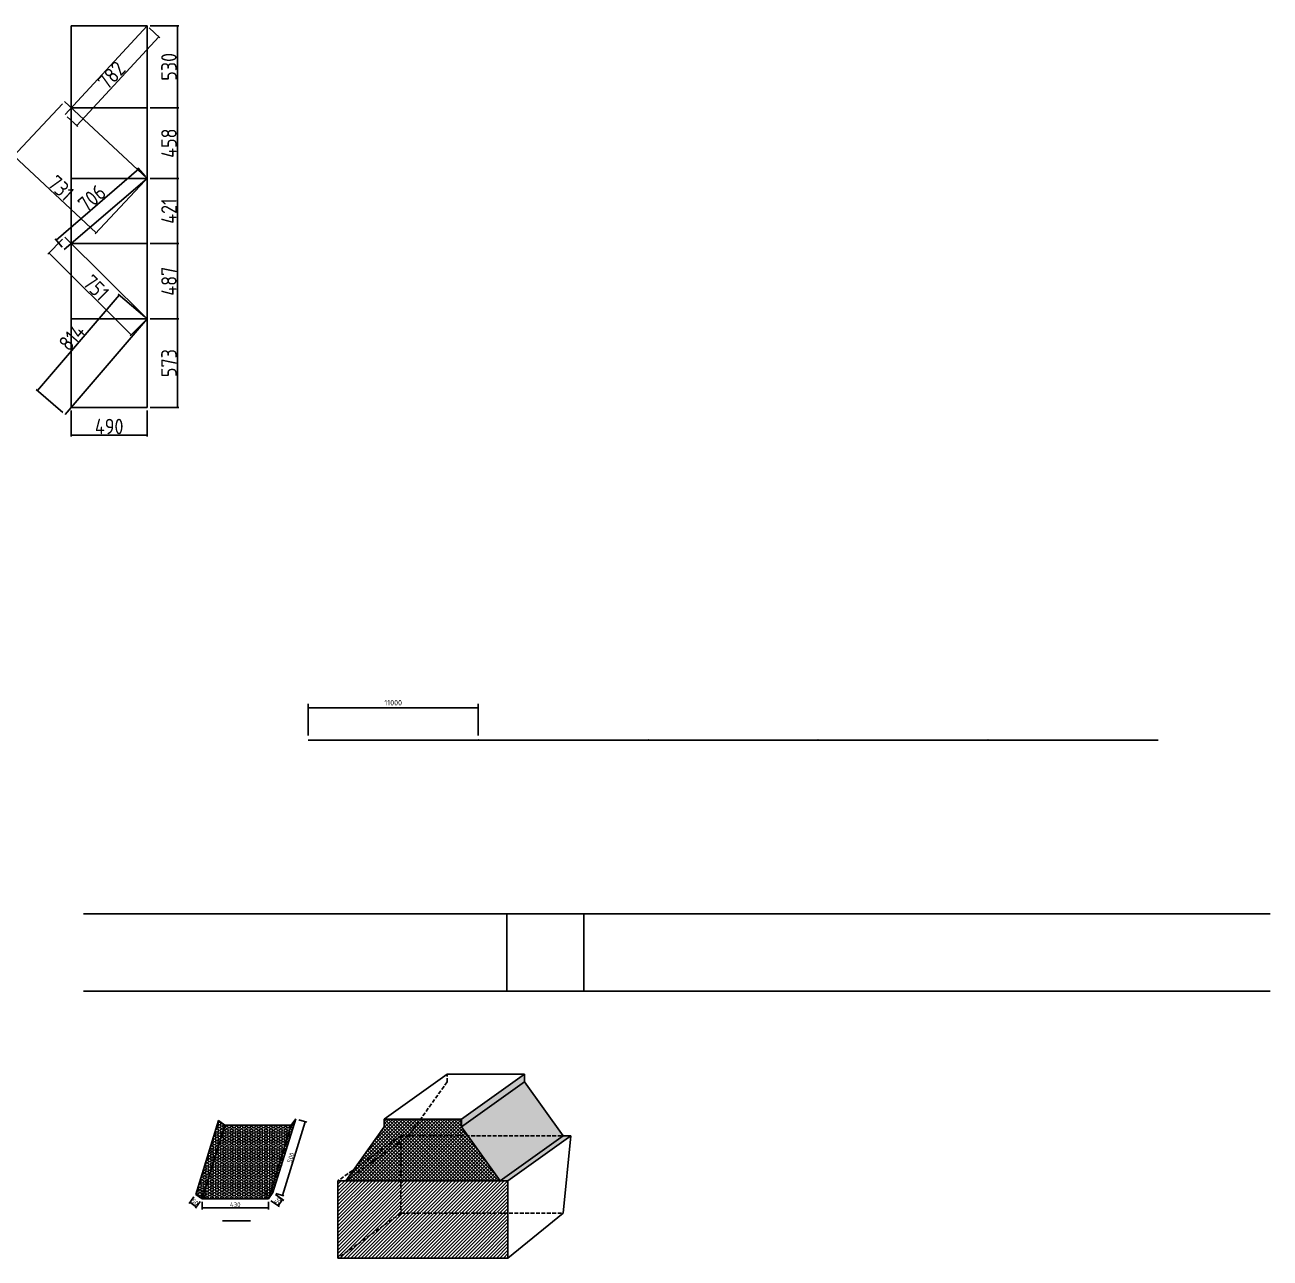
# Model space of a CAD drawing. Extents: x -196983 to 471790, y -783661 to 190401.
# Drawn here: x 259788 to 340372, y -297454 to -217638 of the extents above; entities that cross this region are included whole.
import ezdxf

# ---------------------------------------------------------------- set-up
doc = ezdxf.new("R2010")
doc.units = 0
doc.header["$LTSCALE"] = 1000
doc.header["$MEASUREMENT"] = 0
doc.linetypes.add('DASH', pattern=[0.35, 0.25, -0.1])
doc.layers.add('AXIS', color=3, linetype='Continuous')
doc.styles.get("Standard").update_dxf_attribs({"font": 'gbenor.shx', "bigfont": 'gbcbig.shx'})
doc.dimstyles.get("Standard").update_dxf_attribs({"dimscale": 100, "dimtxt": 3.5, "dimasz": 1, "dimexe": 2.5, "dimexo": 3, "dimgap": 1.5, "dimtad": 1, "dimdec": 0, "dimzin": 0, "dimdsep": 46, "dimtxsty": 'Standard', "dimblk": 'ARCHTICK', "dimcen": 0.09, "dimadec": 0, "dimazin": 0, "dimtfac": 1, "dimtdec": 0, "dimtix": 1, "dimtmove": 2, "dimatfit": 3, "dimfxl": 1, "dimtolj": 1, "dimtzin": 0, "dimarcsym": 0})
pattern_1 = [(0, (0, 0), (0, 137.4815), [79.375, -79.375]), (60, (0, 0), (-119.06247, 68.74075), [79.375, -79.375]), (120, (39.69, 68.74), (-119.06247, -68.74075), [79.375, -79.375])]

# ---------------------------------------------------------------- blocks, each defined once
blk = doc.blocks.new('_ArchTick')
at = {"color": 0, "linetype": 'ByBlock', "const_width": 0.4}
blk.add_lwpolyline([(-0.5, -0.5), (0.5, 0.5)], dxfattribs=at)
blk = doc.blocks.new('*D1544')
at = {"color": 0, "lineweight": -2}
for p, q in [((278124, -263627), (278124, -261584)), ((278124, -261834), (289124, -261834)), ((289124, -263627), (289124, -261584))]:
    blk.add_line(p, q, dxfattribs=at)
at = {"layer": 'Defpoints', "color": 0}
for p in [(289124, -261834), (278124, -263927), (289124, -263927)]:
    blk.add_point(p, dxfattribs=at)
at = {"color": 0, "lineweight": -2, "xscale": 100, "yscale": 100, "zscale": 100, "rotation": 180}
blk.add_blockref('_ArchTick', (278124, -261834), dxfattribs=at)
at = {"color": 0, "lineweight": -2, "xscale": 100, "yscale": 100, "zscale": 100}
blk.add_blockref('_ArchTick', (289124, -261834), dxfattribs=at)
at = {"color": 0, "insert": (283624, -261509), "char_height": 350, "attachment_point": 5}
blk.add_mtext('\\A1;11000', dxfattribs=at)
blk = doc.blocks.new('*D1558')
at = {"layer": 'AXIS', "color": 0, "lineweight": -2}
for p, q in [((275714, -293737), (276256, -294124)), ((276005, -293330), (276547, -293717)), ((276175, -294066), (276465, -293659))]:
    blk.add_line(p, q, dxfattribs=at)
at = {"layer": 'Defpoints', "color": 0}
for p in [(275842, -293213), (275551, -293620), (276465, -293659)]:
    blk.add_point(p, dxfattribs=at)
at = {"layer": 'AXIS', "color": 0, "lineweight": -2, "xscale": 100, "yscale": 100, "zscale": 100}
for p, rotation in [((276175, -294066), 234.4623222082869), ((276465, -293659), 54.46232220828686)]:
    blk.add_blockref('_ArchTick', p, dxfattribs=dict(at, rotation=rotation))
at = {"layer": 'AXIS', "color": 0, "insert": (276157, -293746), "char_height": 300, "attachment_point": 5, "rotation": 54.46232}
blk.add_mtext('\\A1;50', dxfattribs=at)
blk = doc.blocks.new('*D1559')
at = {"layer": 'AXIS', "color": 0, "lineweight": -2}
for p, q in [((271250, -293820), (271250, -294298)), ((275551, -293820), (275551, -294298)), ((271250, -294198), (275551, -294198))]:
    blk.add_line(p, q, dxfattribs=at)
at = {"layer": 'Defpoints', "color": 0}
for p in [(271250, -293620), (275551, -293620), (275551, -294198)]:
    blk.add_point(p, dxfattribs=at)
at = {"layer": 'AXIS', "color": 0, "lineweight": -2, "xscale": 100, "yscale": 100, "zscale": 100, "rotation": 180}
blk.add_blockref('_ArchTick', (271250, -294198), dxfattribs=at)
at = {"layer": 'AXIS', "color": 0, "lineweight": -2, "xscale": 100, "yscale": 100, "zscale": 100}
blk.add_blockref('_ArchTick', (275551, -294198), dxfattribs=at)
at = {"layer": 'AXIS', "color": 0, "insert": (273401, -293998), "char_height": 300, "attachment_point": 5}
blk.add_mtext('\\A1;430', dxfattribs=at)
blk = doc.blocks.new('*D1560')
at = {"layer": 'AXIS', "color": 0, "lineweight": -2}
for p, q in [((270727, -293492), (270415, -293929)), ((270880, -294138), (270474, -293847)), ((271134, -293783), (270822, -294219))]:
    blk.add_line(p, q, dxfattribs=at)
at = {"layer": 'Defpoints', "color": 0}
for p in [(270474, -293847), (270843, -293330), (271250, -293620)]:
    blk.add_point(p, dxfattribs=at)
at = {"layer": 'AXIS', "color": 0, "lineweight": -2, "xscale": 100, "yscale": 100, "zscale": 100}
for p, rotation in [((270474, -293847), 144.4623222080271), ((270880, -294138), 324.4623222080272)]:
    blk.add_blockref('_ArchTick', p, dxfattribs=dict(at, rotation=rotation))
at = {"layer": 'AXIS', "color": 0, "insert": (270793, -293830), "char_height": 300, "attachment_point": 5, "rotation": 324.46232}
blk.add_mtext('\\A1;50', dxfattribs=at)
blk = doc.blocks.new('*D1561')
at = {"layer": 'AXIS', "color": 0, "lineweight": -2}
blk.add_arc((271250, -293620), 223, 360, 144.46232, dxfattribs=at)
at = {"layer": 'Defpoints', "color": 0}
for p in [(270843, -293330), (271250, -293620), (271250, -293620), (271399, -293454), (275551, -293620)]:
    blk.add_point(p, dxfattribs=at)
at = {"layer": 'AXIS', "color": 0, "lineweight": -2, "xscale": 100, "yscale": 100, "zscale": 100}
for p, rotation in [((271069, -293491), 234.4623222080317), ((271473, -293620), 269.9999999999985)]:
    blk.add_blockref('_ArchTick', p, dxfattribs=dict(at, rotation=rotation))
at = {"layer": 'AXIS', "color": 0, "insert": (271379, -293217), "char_height": 300, "attachment_point": 5, "rotation": 342.23116}
blk.add_mtext('\\A1;144°', dxfattribs=at)
blk = doc.blocks.new('*D1562')
at = {"layer": 'AXIS', "color": 0, "lineweight": -2}
blk.add_arc((275551, -293620), 233, 54.46232, 180, dxfattribs=at)
at = {"layer": 'Defpoints', "color": 0}
for p in [(275842, -293213), (271250, -293620), (275526, -293388), (275551, -293620), (275551, -293620)]:
    blk.add_point(p, dxfattribs=at)
at = {"layer": 'AXIS', "color": 0, "lineweight": -2, "xscale": 100, "yscale": 100, "zscale": 100}
for p, rotation in [((275318, -293620), 269.9999999999991), ((275687, -293430), 324.462322208044)]:
    blk.add_blockref('_ArchTick', p, dxfattribs=dict(at, rotation=rotation))
at = {"layer": 'AXIS', "color": 0, "insert": (275353, -293235), "char_height": 300, "attachment_point": 5, "rotation": 27.23116}
blk.add_mtext('\\A1;126°', dxfattribs=at)
blk = doc.blocks.new('*D1569')
at = {"layer": 'AXIS', "color": 0, "lineweight": -2}
for p, q in [((276454, -293403), (277931, -288626)), ((277511, -288496), (278027, -288655)), ((276033, -293273), (276549, -293432))]:
    blk.add_line(p, q, dxfattribs=at)
at = {"layer": 'Defpoints', "color": 0}
for p in [(277320, -288437), (277931, -288626), (275842, -293213)]:
    blk.add_point(p, dxfattribs=at)
at = {"layer": 'AXIS', "color": 0, "lineweight": -2, "xscale": 100, "yscale": 100, "zscale": 100}
for p, rotation in [((277931, -288626), 72.81180261163712), ((276454, -293403), 252.8118026116371)]:
    blk.add_blockref('_ArchTick', p, dxfattribs=dict(at, rotation=rotation))
at = {"layer": 'AXIS', "color": 0, "insert": (277001, -290955), "char_height": 300, "attachment_point": 5, "rotation": 72.8118}
blk.add_mtext('\\A1;500', dxfattribs=at)
blk = doc.blocks.new('*D1651')
at = {"layer": 'AXIS', "color": 0, "lineweight": -2}
for p, q in [((262792, -242592), (262792, -244281)), ((267692, -242592), (267692, -244281)), ((262792, -244181), (267692, -244181))]:
    blk.add_line(p, q, dxfattribs=at)
at = {"layer": 'Defpoints', "color": 0}
for p in [(262792, -242392), (267692, -242392), (267692, -244181)]:
    blk.add_point(p, dxfattribs=at)
at = {"layer": 'AXIS', "color": 0, "lineweight": -2, "xscale": 100, "yscale": 100, "zscale": 100, "rotation": 180}
blk.add_blockref('_ArchTick', (262792, -244181), dxfattribs=at)
at = {"layer": 'AXIS', "color": 0, "lineweight": -2, "xscale": 100, "yscale": 100, "zscale": 100}
blk.add_blockref('_ArchTick', (267692, -244181), dxfattribs=at)
at = {"layer": 'AXIS', "color": 0, "insert": (265242, -243631), "char_height": 1000, "attachment_point": 5}
blk.add_mtext('\\A1;490', dxfattribs=at)
blk = doc.blocks.new('*D1652')
at = {"layer": 'AXIS', "color": 0, "lineweight": -2}
for p, q in [((267892, -236662), (269760, -236662)), ((269660, -242392), (269660, -236662)), ((267892, -242392), (269760, -242392))]:
    blk.add_line(p, q, dxfattribs=at)
at = {"layer": 'Defpoints', "color": 0}
for p in [(267692, -236662), (269660, -236662), (267692, -242392)]:
    blk.add_point(p, dxfattribs=at)
at = {"layer": 'AXIS', "color": 0, "lineweight": -2, "xscale": 100, "yscale": 100, "zscale": 100}
for p, rotation in [((269660, -236662), 90), ((269660, -242392), 270)]:
    blk.add_blockref('_ArchTick', p, dxfattribs=dict(at, rotation=rotation))
at = {"layer": 'AXIS', "color": 0, "insert": (269110, -239527), "char_height": 1000, "attachment_point": 5, "rotation": 90}
blk.add_mtext('\\A1;573', dxfattribs=at)
blk = doc.blocks.new('*D1653')
at = {"layer": 'AXIS', "color": 0, "lineweight": -2}
for p, q in [((267892, -231792), (269760, -231792)), ((269660, -236662), (269660, -231792)), ((267892, -236662), (269760, -236662))]:
    blk.add_line(p, q, dxfattribs=at)
at = {"layer": 'Defpoints', "color": 0}
for p in [(267692, -231792), (269660, -231792), (267692, -236662)]:
    blk.add_point(p, dxfattribs=at)
at = {"layer": 'AXIS', "color": 0, "lineweight": -2, "xscale": 100, "yscale": 100, "zscale": 100}
for p, rotation in [((269660, -231792), 90), ((269660, -236662), 270)]:
    blk.add_blockref('_ArchTick', p, dxfattribs=dict(at, rotation=rotation))
at = {"layer": 'AXIS', "color": 0, "insert": (269110, -234227), "char_height": 1000, "attachment_point": 5, "rotation": 90}
blk.add_mtext('\\A1;487', dxfattribs=at)
blk = doc.blocks.new('*D1654')
at = {"layer": 'AXIS', "color": 0, "lineweight": -2}
for p, q in [((267892, -227582), (269760, -227582)), ((269660, -231792), (269660, -227582)), ((267892, -231792), (269760, -231792))]:
    blk.add_line(p, q, dxfattribs=at)
at = {"layer": 'Defpoints', "color": 0}
for p in [(267692, -227582), (269660, -227582), (267692, -231792)]:
    blk.add_point(p, dxfattribs=at)
at = {"layer": 'AXIS', "color": 0, "lineweight": -2, "xscale": 100, "yscale": 100, "zscale": 100}
for p, rotation in [((269660, -227582), 90), ((269660, -231792), 270)]:
    blk.add_blockref('_ArchTick', p, dxfattribs=dict(at, rotation=rotation))
at = {"layer": 'AXIS', "color": 0, "insert": (269110, -229687), "char_height": 1000, "attachment_point": 5, "rotation": 90}
blk.add_mtext('\\A1;421', dxfattribs=at)
blk = doc.blocks.new('*D1655')
at = {"layer": 'AXIS', "color": 0, "lineweight": -2}
for p, q in [((267892, -223002), (269760, -223002)), ((269660, -227582), (269660, -223002)), ((267892, -227582), (269760, -227582))]:
    blk.add_line(p, q, dxfattribs=at)
at = {"layer": 'Defpoints', "color": 0}
for p in [(267692, -223002), (269660, -223002), (267692, -227582)]:
    blk.add_point(p, dxfattribs=at)
at = {"layer": 'AXIS', "color": 0, "lineweight": -2, "xscale": 100, "yscale": 100, "zscale": 100}
for p, rotation in [((269660, -223002), 90), ((269660, -227582), 270)]:
    blk.add_blockref('_ArchTick', p, dxfattribs=dict(at, rotation=rotation))
at = {"layer": 'AXIS', "color": 0, "insert": (269110, -225292), "char_height": 1000, "attachment_point": 5, "rotation": 90}
blk.add_mtext('\\A1;458', dxfattribs=at)
blk = doc.blocks.new('*D1645')
at = {"layer": 'AXIS', "color": 0, "lineweight": -2}
for p, q in [((267892, -217702), (269760, -217702)), ((269660, -223002), (269660, -217702)), ((267892, -223002), (269760, -223002))]:
    blk.add_line(p, q, dxfattribs=at)
at = {"layer": 'Defpoints', "color": 0}
for p in [(267692, -217702), (269660, -217702), (267692, -223002)]:
    blk.add_point(p, dxfattribs=at)
at = {"layer": 'AXIS', "color": 0, "lineweight": -2, "xscale": 100, "yscale": 100, "zscale": 100}
for p, rotation in [((269660, -217702), 90), ((269660, -223002), 270)]:
    blk.add_blockref('_ArchTick', p, dxfattribs=dict(at, rotation=rotation))
at = {"layer": 'AXIS', "color": 0, "insert": (269110, -220352), "char_height": 1000, "attachment_point": 5, "rotation": 90}
blk.add_mtext('\\A1;530', dxfattribs=at)
blk = doc.blocks.new('*D1646')
at = {"layer": 'AXIS', "color": 0, "lineweight": -2}
for p, q in [((267839, -217838), (268523, -218470)), ((263142, -224143), (268449, -218402)), ((262532, -223578), (263216, -224210))]:
    blk.add_line(p, q, dxfattribs=at)
at = {"layer": 'Defpoints', "color": 0}
for p in [(267692, -217702), (268449, -218402), (262385, -223442)]:
    blk.add_point(p, dxfattribs=at)
at = {"layer": 'AXIS', "color": 0, "lineweight": -2, "xscale": 100, "yscale": 100, "zscale": 100}
for p, rotation in [((268449, -218402), 47.24574256589539), ((263142, -224143), 227.2457425658954)]:
    blk.add_blockref('_ArchTick', p, dxfattribs=dict(at, rotation=rotation))
at = {"layer": 'AXIS', "color": 0, "insert": (265392, -220899), "char_height": 1000, "attachment_point": 5, "rotation": 47.24574}
blk.add_mtext('\\A1;782', dxfattribs=at)
blk = doc.blocks.new('*D1647')
at = {"layer": 'AXIS', "color": 0, "lineweight": -2}
for p, q in [((262217, -222738), (259002, -226179)), ((259070, -226105), (264408, -231095)), ((267556, -227728), (264340, -231168))]:
    blk.add_line(p, q, dxfattribs=at)
at = {"layer": 'Defpoints', "color": 0}
for p in [(262354, -222592), (267692, -227582), (264408, -231095)]:
    blk.add_point(p, dxfattribs=at)
at = {"layer": 'AXIS', "color": 0, "lineweight": -2, "xscale": 100, "yscale": 100, "zscale": 100}
for p, rotation in [((259070, -226105), 136.9333006949181), ((264408, -231095), 316.9333006949181)]:
    blk.add_blockref('_ArchTick', p, dxfattribs=dict(at, rotation=rotation))
at = {"layer": 'AXIS', "color": 0, "insert": (262115, -228199), "char_height": 1000, "attachment_point": 5, "rotation": 316.9333}
blk.add_mtext('\\A1;731', dxfattribs=at)
blk = doc.blocks.new('*D1648')
at = {"layer": 'AXIS', "color": 0, "lineweight": -2}
for p, q in [((261805, -231564), (267160, -226963)), ((267562, -227430), (267095, -226887)), ((262207, -232031), (261740, -231488))]:
    blk.add_line(p, q, dxfattribs=at)
at = {"layer": 'Defpoints', "color": 0}
for p in [(267160, -226963), (267692, -227582), (262337, -232183)]:
    blk.add_point(p, dxfattribs=at)
at = {"layer": 'AXIS', "color": 0, "lineweight": -2, "xscale": 100, "yscale": 100, "zscale": 100}
for p, rotation in [((267160, -226963), 40.6686335086591), ((261805, -231564), 220.6686335086591)]:
    blk.add_blockref('_ArchTick', p, dxfattribs=dict(at, rotation=rotation))
at = {"layer": 'AXIS', "color": 0, "insert": (264124, -228846), "char_height": 1000, "attachment_point": 5, "rotation": 40.66863}
blk.add_mtext('\\A1;706', dxfattribs=at)
blk = doc.blocks.new('*D1649')
at = {"layer": 'AXIS', "color": 0, "lineweight": -2}
for p, q in [((262226, -231511), (261277, -232466)), ((261347, -232395), (266673, -237688)), ((267551, -236804), (266602, -237759))]:
    blk.add_line(p, q, dxfattribs=at)
at = {"layer": 'Defpoints', "color": 0}
for p in [(262367, -231369), (267692, -236662), (266673, -237688)]:
    blk.add_point(p, dxfattribs=at)
at = {"layer": 'AXIS', "color": 0, "lineweight": -2, "xscale": 100, "yscale": 100, "zscale": 100}
for p, rotation in [((261347, -232395), 135.1759332633727), ((266673, -237688), 315.1759332633728)]:
    blk.add_blockref('_ArchTick', p, dxfattribs=dict(at, rotation=rotation))
at = {"layer": 'AXIS', "color": 0, "insert": (264398, -234651), "char_height": 1000, "attachment_point": 5, "rotation": 315.17593}
blk.add_mtext('\\A1;751', dxfattribs=at)
blk = doc.blocks.new('*D1650')
at = {"layer": 'AXIS', "color": 0, "lineweight": -2}
for p, q in [((260601, -241307), (265891, -235121)), ((267540, -236532), (265815, -235056)), ((262250, -242718), (260525, -241242))]:
    blk.add_line(p, q, dxfattribs=at)
at = {"layer": 'Defpoints', "color": 0}
for p in [(265891, -235121), (267692, -236662), (262402, -242848)]:
    blk.add_point(p, dxfattribs=at)
at = {"layer": 'AXIS', "color": 0, "lineweight": -2, "xscale": 100, "yscale": 100, "zscale": 100}
for p, rotation in [((265891, -235121), 49.46464781416921), ((260601, -241307), 229.4646478141692)]:
    blk.add_blockref('_ArchTick', p, dxfattribs=dict(at, rotation=rotation))
at = {"layer": 'AXIS', "color": 0, "insert": (262828, -237857), "char_height": 1000, "attachment_point": 5, "rotation": 49.46465}
blk.add_mtext('\\A1;814', dxfattribs=at)

msp = doc.modelspace()

# ---------------------------------------------------------------- hatches: boundary and pattern name
h = msp.add_hatch()
h.set_pattern_fill('STARS', color=3, scale=100, style=0)
h.set_pattern_definition(pattern_1)
h.paths.add_polyline_path([(292117.2, -286048.9), (292117.2, -285548.9), (288047.6, -288453.8), (288047.6, -288953.8)])
h.paths.add_polyline_path([(292117.2, -286048.9), (288047.6, -288953.8), (288472.2, -289548.2), (294617.2, -289548.9)])
h.paths.add_polyline_path([(294617.2, -289548.9), (288472.2, -289548.2), (290547.6, -292453.8)])
h.paths.add_polyline_path([(295117.2, -289548.9), (294617.2, -289548.9), (290547.6, -292453.8), (291047.6, -292453.8)])
h = msp.add_hatch()
h.set_pattern_fill('STARS', color=3, scale=100, style=0)
h.set_pattern_definition(pattern_1)
h.paths.add_polyline_path([(277028.9, -288843.6), (272727.7, -288843.6), (271250.2, -293620.3), (275551.3, -293620.3)])
h.paths.add_polyline_path([(272727.7, -288843.6), (272320.9, -288553), (270843.3, -293329.7), (271250.2, -293620.3)])
h.paths.add_polyline_path([(277319.5, -288436.8), (277028.9, -288843.6), (275551.3, -293620.3), (275842, -293213.4)])
h.paths.add_polyline_path([(271090.9, -292888.7), (271805.1, -293117.6), (271667.7, -293546.1), (270953.5, -293317.2)], flags=24)
h.paths.add_polyline_path([(274938.8, -293195), (275561.3, -292874.7), (275767.2, -293274.8), (275144.8, -293595.1)], flags=24)
h = msp.add_hatch()
h.set_pattern_fill('ANSI37', color=3, scale=100, style=0)
h.set_pattern_definition([(45, (0, 0), (-112.2532, 112.2532), []), (135, (0, 0), (-112.2532, -112.2532), [])])
h.paths.add_polyline_path([(288472.2, -289548.2), (284617.8, -289547.8), (284117.9, -289904.7), (284117.6, -292453.8), (290547.6, -292453.8)])
h.paths.add_polyline_path([(288047.6, -288953.8), (288047.6, -288453.8), (285399.4, -288453.8), (284618, -289547.8), (288472.2, -289548.2)])
h.paths.add_polyline_path([(285399.4, -288453.8), (283047.6, -288453.8), (283047.6, -288953.8), (281067.9, -291725.3), (284117.9, -289547.7), (284617.8, -289547.8), (284618.1, -289547.6)])
h.paths.add_polyline_path([(284617.8, -289547.8), (284117.9, -289547.7), (284117.9, -289904.7)], flags=17)
h.paths.add_polyline_path([(284117.9, -289547.7), (281067.9, -291725.3), (280547.6, -292453.8), (284117.9, -289904.7)])
h.paths.add_polyline_path([(284117.9, -289904.7), (280547.6, -292453.8), (284117.6, -292453.8)])
h = msp.add_hatch()
h.set_pattern_fill('ANSI31', color=3, scale=100, style=0)
h.set_pattern_definition([(45, (0, 0), (-112.2532, 112.2532), [])])
h.paths.add_polyline_path([(291047.6, -294548.5), (284117.3, -294547.7), (280047.6, -297453.8), (291047.6, -297453.8)])
h.paths.add_polyline_path([(291047.6, -292453.8), (284117.6, -292453.8), (284117.3, -294547.7), (291047.6, -294548.5)])
h.paths.add_polyline_path([(284117.6, -292453.8), (280047.6, -292453.8), (280047.6, -297453.8), (284117.3, -294547.7)])

# ---------------------------------------------------------------- linework, layer by layer
at = {"color": 3}
for p, q in [((262384.9, -223442.5), (267692.3, -217701.9)), ((262792.3, -217701.9), (262792.3, -242391.9)), ((267692.3, -227581.9), (262353.9, -222592.2)), ((262337.2, -232182.9), (267692.3, -227581.9)), ((267692.3, -236661.9), (262366.7, -231369)), ((262402.3, -242847.9), (267692.3, -236661.9)), ((278123.9, -263926.8), (333123.9, -263926.8)), ((263584.2, -275171.3), (340372, -275171.3)), ((263584.2, -280171.3), (340372, -280171.3)), ((283047.6, -288453.8), (287117.2, -285548.9)), ((292117.2, -285548.9), (288047.6, -288453.8)), ((288047.6, -288953.8), (292117.2, -286048.9)), ((277319.5, -288436.8), (275842, -293213.4)), ((272320.9, -288553), (270843.3, -293329.7)), ((272727.7, -288843.6), (271250.2, -293620.3)), ((277028.9, -288843.6), (275551.3, -293620.3)), ((294617.2, -289548.9), (290547.6, -292453.8)), ((295117.2, -289548.9), (291047.6, -292453.8)), ((294616.6, -294548.9), (295117.2, -289548.9)), ((294617.2, -289548.9), (295117.2, -289548.9)), ((280047.6, -292453.8), (280047.6, -297453.8)), ((291047.6, -292453.8), (291047.6, -297453.8)), ((291047.6, -297453.8), (294616.6, -294548.9))]:
    msp.add_line(p, q, dxfattribs=at)
at = {"color": 3, "linetype": 'DASH'}
for p, q in [((284118.1, -289547.6), (280047.6, -292453.8)), ((284618.1, -289547.6), (280547.6, -292453.8)), ((284117.9, -289547.7), (284117.3, -294547.7)), ((284117.9, -289547.7), (294617.2, -289548.9)), ((284117.3, -294547.7), (280047.6, -297453.8)), ((284117.3, -294547.7), (294616.6, -294548.9))]:
    msp.add_line(p, q, dxfattribs=at)
at = {"color": 3}
msp.add_lwpolyline([(290969.5, -275171.3), (295969.5, -275171.3), (295969.5, -280171.3), (290969.5, -280171.3)], close=True, dxfattribs=at)
for p in [(289123.9, -263926.8), (300123.9, -263926.8), (311123.9, -263926.8), (322123.9, -263926.8)]:
    msp.add_point(p, dxfattribs=at)
at = {"layer": 'AXIS', "color": 4}
for p, q in [((262792.3, -217701.9), (267692.3, -217701.9)), ((267692.3, -217701.9), (267692.3, -242391.9)), ((262792.3, -223001.9), (267692.3, -223001.9)), ((262792.3, -227581.9), (267692.3, -227581.9)), ((262792.3, -231791.9), (267692.3, -231791.9)), ((262792.3, -236661.9), (267692.3, -236661.9)), ((262792.3, -242391.9), (267692.3, -242391.9)), ((287117.2, -285548.9), (292117.2, -285548.9)), ((292117.2, -286048.9), (292117.2, -285548.9)), ((292117.2, -286048.9), (294617.2, -289548.9)), ((277319.5, -288436.8), (277028.9, -288843.6)), ((283047.6, -288453.8), (288047.6, -288453.8)), ((283047.6, -288953.8), (283047.6, -288453.8)), ((288047.6, -288953.8), (288047.6, -288453.8)), ((272727.7, -288843.6), (272320.9, -288553)), ((272727.7, -288843.6), (277028.9, -288843.6)), ((283047.6, -288953.8), (280547.6, -292453.8)), ((288047.6, -288953.8), (290547.6, -292453.8)), ((280047.6, -292453.8), (291047.6, -292453.8)), ((275842, -293213.4), (275551.3, -293620.3)), ((271250.2, -293620.3), (270843.3, -293329.7)), ((271250.2, -293620.3), (275551.3, -293620.3)), ((274383.2, -295032.9), (272570.7, -295032.9)), ((280047.6, -297453.8), (291047.6, -297453.8))]:
    msp.add_line(p, q, dxfattribs=at)
at = {"layer": 'AXIS', "color": 4, "linetype": 'DASH'}
for q in [(284617.2, -289548.9), (287117.2, -285548.9)]:
    msp.add_line((287117.2, -286048.9), q, dxfattribs=at)
at = {"layer": 'AXIS', "color": 4, "const_width": 20}
msp.add_lwpolyline([(272570.7, -294987.6), (274383.2, -294987.6)], dxfattribs=at)

# ---------------------------------------------------------------- dimensions: what is measured, and where the dimension line sits
at = {"color": 3}
dim = msp.add_linear_dim(base=(289123.9, -261834.2), p1=(278123.9, -263926.8), p2=(289123.9, -263926.8), dimstyle='Standard', dxfattribs=at)
dim.commit()
dim.dimension.update_dxf_attribs({"geometry": '*D1544', "text_midpoint": (283623.9, -261509.2)})
at = {"layer": 'AXIS', "color": 4}
for p1, p2, distance, override, picture, middle in [((262384.9, -223442.5), (267692.3, -217701.9), -1031.2, {"dimtxt": 10, "dimexe": 1, "dimexo": 2, "dimgap": 0.5, "dimlfac": 0.1}, '*D1646', (265391.9, -220898.9)), ((262353.9, -222592.2), (267692.3, -227581.9), -4809, {"dimtxt": 10, "dimexe": 1, "dimexo": 2, "dimgap": 0.5, "dimlfac": 0.1}, '*D1647', (262114.8, -228198.5)), ((262337.2, -232182.9), (267692.3, -227581.9), 816.5, {"dimtxt": 10, "dimexe": 1, "dimexo": 2, "dimgap": 0.5, "dimlfac": 0.1}, '*D1648', (264124.2, -228846)), ((262366.7, -231369), (267692.3, -236661.9), -1446.4, {"dimtxt": 10, "dimexe": 1, "dimexo": 2, "dimgap": 0.5, "dimlfac": 0.1}, '*D1649', (264397.6, -234651.2)), ((262402.3, -242847.9), (267692.3, -236661.9), 2370.5, {"dimtxt": 10, "dimexe": 1, "dimexo": 2, "dimgap": 0.5, "dimlfac": 0.1}, '*D1650', (262827.7, -237856.9)), ((275842, -293213.4), (277319.5, -288436.8), -640.2, {"dimtxt": 3, "dimexe": 1, "dimexo": 2, "dimgap": 0.5, "dimlfac": 0.1}, '*D1569', (277001.3, -290955.2)), ((271250.2, -293620.3), (270843.3, -293329.7), 636.1, {"dimtxt": 3, "dimexe": 1, "dimexo": 2, "dimgap": 0.5, "dimlfac": 0.1}, '*D1560', (270793.2, -293829.9)), ((271250.2, -293620.3), (275551.3, -293620.3), -578.1, {"dimtxt": 3, "dimexe": 1, "dimexo": 2, "dimgap": 0.5, "dimlfac": 0.1}, '*D1559', (273400.8, -293998.4))]:
    dim = msp.add_aligned_dim(p1=p1, p2=p2, distance=distance, dimstyle='Standard', override=override, dxfattribs=at)
    dim.commit()
    dim.dimension.update_dxf_attribs({"geometry": picture, "text_midpoint": middle})
for base, p1, p2, angle, override, picture, middle in [((269659.9, -217701.9), (267692.3, -223001.9), (267692.3, -217701.9), 90, {"dimtxt": 10, "dimexe": 1, "dimexo": 2, "dimgap": 0.5, "dimlfac": 0.1}, '*D1645', (269109.9, -220351.9)), ((269659.9, -223001.9), (267692.3, -227581.9), (267692.3, -223001.9), 90, {"dimtxt": 10, "dimexe": 1, "dimexo": 2, "dimgap": 0.5, "dimlfac": 0.1}, '*D1655', (269109.9, -225291.9)), ((269659.9, -227581.9), (267692.3, -231791.9), (267692.3, -227581.9), 90, {"dimtxt": 10, "dimexe": 1, "dimexo": 2, "dimgap": 0.5, "dimlfac": 0.1}, '*D1654', (269109.9, -229686.9)), ((269659.9, -231791.9), (267692.3, -236661.9), (267692.3, -231791.9), 90, {"dimtxt": 10, "dimexe": 1, "dimexo": 2, "dimgap": 0.5, "dimlfac": 0.1}, '*D1653', (269109.9, -234226.9)), ((269659.9, -236661.9), (267692.3, -242391.9), (267692.3, -236661.9), 90, {"dimtxt": 10, "dimexe": 1, "dimexo": 2, "dimgap": 0.5, "dimlfac": 0.1}, '*D1652', (269109.9, -239526.9)), ((276465.5, -293658.8), (275551.3, -293620.3), (275842, -293213.4), 54.462322, {"dimtxt": 3, "dimexe": 1, "dimexo": 2, "dimgap": 0.5, "dimlfac": 0.1}, '*D1558', (276157.4, -293746))]:
    dim = msp.add_linear_dim(base=base, p1=p1, p2=p2, angle=angle, dimstyle='Standard', override=override, dxfattribs=at)
    dim.commit()
    dim.dimension.update_dxf_attribs({"geometry": picture, "text_midpoint": middle})
dim = msp.add_linear_dim(base=(267692.3, -244180.6), p1=(262792.3, -242391.9), p2=(267692.3, -242391.9), dimstyle='Standard', override={"dimtxt": 10, "dimexe": 1, "dimexo": 2, "dimgap": 0.5, "dimlfac": 0.1}, dxfattribs=at)
dim.commit()
dim.dimension.update_dxf_attribs({"geometry": '*D1651', "text_midpoint": (265242.3, -243630.6)})
for base, line2, picture, middle in [((271399, -293454.1), ((271250.2, -293620.3), (270843.3, -293329.7)), '*D1561', (271379.3, -293217.4)), ((275525.7, -293388.3), ((275842, -293213.4), (275551.3, -293620.3)), '*D1562', (275353, -293234.9))]:
    dim = msp.add_angular_dim_2l(base=base, line1=((271250.2, -293620.3), (275551.3, -293620.3)), line2=line2, dimstyle='Standard', override={"dimtxt": 3, "dimexe": 1, "dimexo": 2, "dimgap": 0.5, "dimlfac": 0.1}, dxfattribs=at)
    dim.commit()
    dim.dimension.update_dxf_attribs({"geometry": picture, "text_midpoint": middle})

doc.saveas('drawing.dxf')
